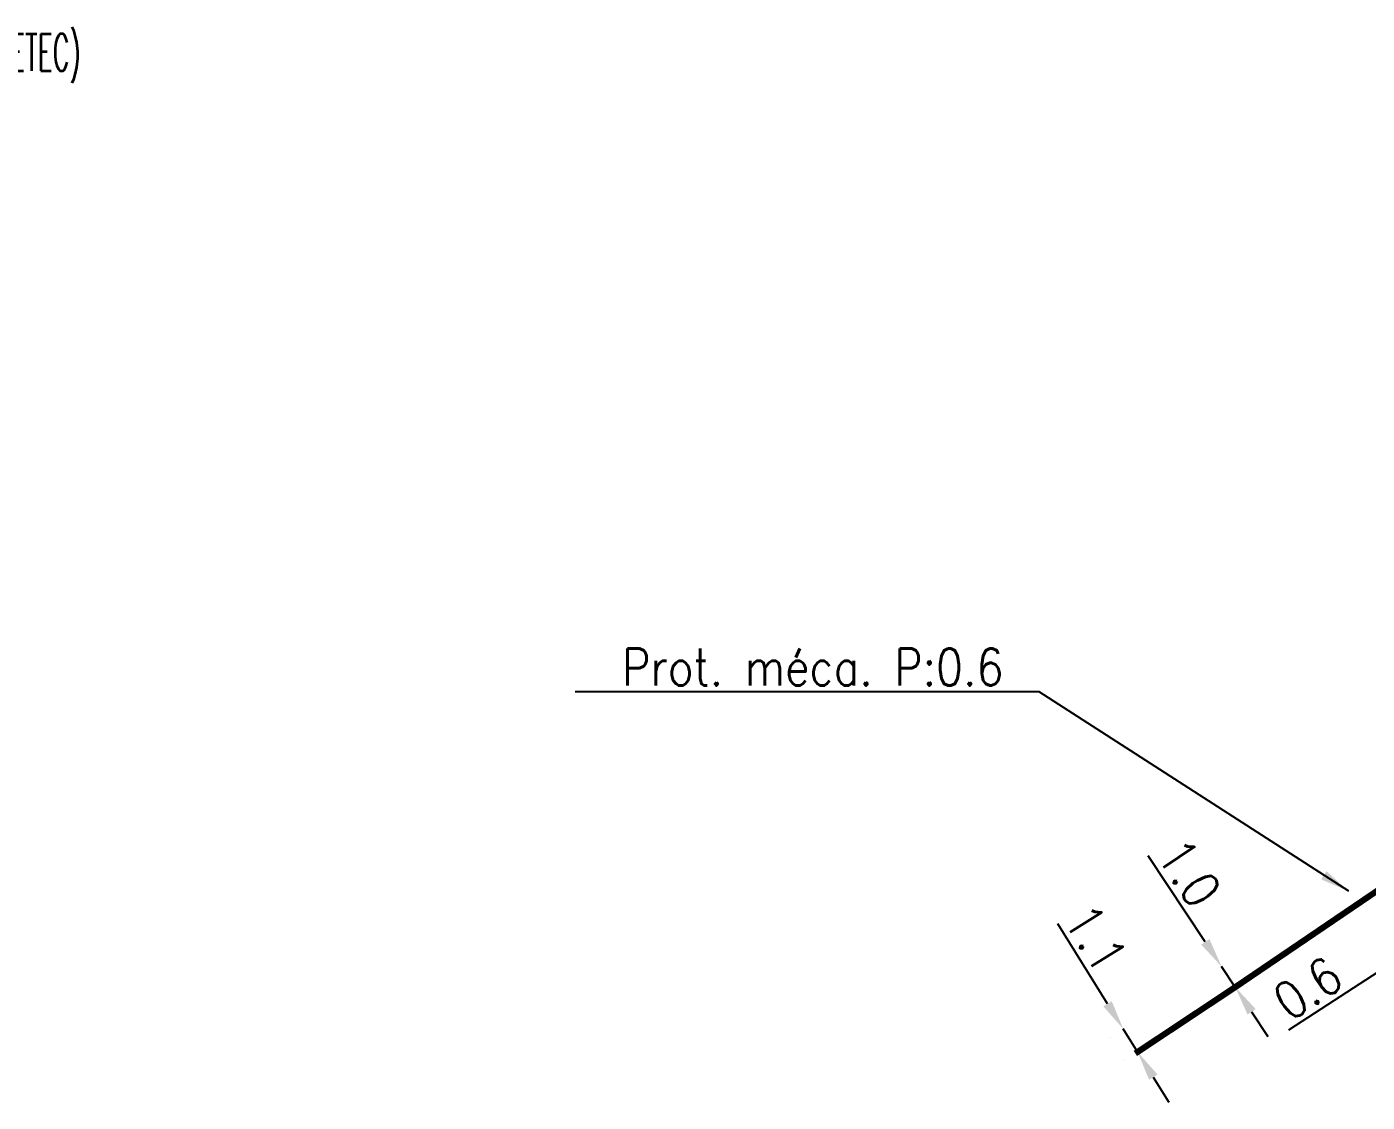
# Model space of a CAD drawing. Header units: millimetres. Extents: x 160996 to 162003, y 120996 to 122000.
# Drawn here: x 161365.6 to 161420, y 120998 to 121041.6 of the extents above; entities that cross this region are included whole.
import ezdxf
from ezdxf.enums import TextEntityAlignment as Align

# ---------------------------------------------------------------- set-up
doc = ezdxf.new("R2010")
doc.units = ezdxf.units.MM
doc.header["$PDMODE"] = 34
doc.linetypes.add('L_25_PE', pattern=[2000, 1000, 1000])
doc.layers.get('0').update_dxf_attribs({"linetype": 'CONTINUOUS'})
doc.layers.get('Defpoints').update_dxf_attribs({"linetype": 'CONTINUOUS'})
for name, color, linetype in [('L_150', 1, 'CONTINUOUS'), ('L_420', 7, 'CONTINUOUS'), ('L_910', 7, 'CONTINUOUS')]:
    doc.layers.add(name, color=color, linetype=linetype)
doc.styles.get("Standard").update_dxf_attribs({"font": 'romans.shx', "width": 0.85})
doc.dimstyles.get("Standard").update_dxf_attribs({"dimtxt": 1.5, "dimasz": 1.2, "dimexe": 0.625, "dimexo": 0.625, "dimgap": 0.25, "dimtad": 1, "dimdec": 1, "dimzin": 0, "dimdsep": 46, "dimtxsty": 'Standard', "dimcen": -0.5, "dimadec": 0, "dimazin": 0, "dimtfac": 1, "dimtdec": 1, "dimtmove": 0, "dimatfit": 3, "dimfxl": 0, "dimtolj": 1, "dimtzin": 0, "dimarcsym": 0})

# ---------------------------------------------------------------- blocks, each defined once
blk = doc.blocks.new('GIS_MODF')
at = {"color": 0, "linetype": 'Continuous', "flags": 128}
for points in [[(-2.176, -0.014), (-1.676, -0.014)], [(1.519, -0.014), (2.019, -0.014)]]:
    blk.add_lwpolyline(points, dxfattribs=at)
at = {"color": 0, "linetype": 'Continuous', "width": 0.5}
blk.add_attdef('DATE', text='', height=1.5, dxfattribs=at).set_placement((-2.502, -0.798), align=Align.RIGHT)
at = {"color": 0, "linetype": 'Continuous', "width": 1.771291}
blk.add_attdef('USER', text='', height=1.5, dxfattribs=at).set_placement((-1.507, -0.798), (1.276, -0.798), align=Align.FIT)
at = {"color": 0, "linetype": 'Continuous', "width": 0.5}
blk.add_attdef('DESC', (2.289, -0.798), '', height=1.5, dxfattribs=at)
blk = doc.blocks.new('*D471')
at = {"layer": 'Defpoints', "color": 0, "linetype": 'Continuous', "transparency": 16777216}
for p in [(161410.089, 121000.992), (161410.089, 121000.992), (161410.671, 121000.059)]:
    blk.add_point(p, dxfattribs=at)
at = {"layer": 'L_150', "color": 0, "linetype": 'Continuous', "lineweight": -2, "transparency": 16777216}
for p, q in [((161409.454, 121002.01), (161407.429, 121005.255)), ((161410.671, 121000.059), (161410.089, 121000.992)), ((161409.559, 121000.661), (161409.559, 121000.661)), ((161410.141, 120999.728), (161410.141, 120999.728)), ((161411.306, 120999.04), (161411.941, 120998.022))]:
    blk.add_line(p, q, dxfattribs=at)
at = {"layer": 'L_150', "color": 0, "linetype": 'Continuous', "transparency": 16777216}
for points in [[(161409.623, 121002.116), (161409.284, 121001.904), (161410.089, 121000.992)], [(161411.476, 120999.146), (161411.136, 120998.935), (161410.671, 121000.059)]]:
    blk.add_solid(points, dxfattribs=at)
at = {"layer": 'L_150', "color": 0, "linetype": 'Continuous', "transparency": 16777216, "insert": (161408.972, 121004.671), "char_height": 1.5, "attachment_point": 5, "rotation": 301.9562}
blk.add_mtext('\\A1;1.1', dxfattribs=at)
blk = doc.blocks.new('*D472')
at = {"layer": 'Defpoints', "color": 0, "linetype": 'Continuous', "transparency": 16777216}
for p in [(161414.079, 121003.521), (161414.079, 121003.521), (161414.632, 121002.688)]:
    blk.add_point(p, dxfattribs=at)
at = {"layer": 'L_150', "color": 0, "linetype": 'Continuous', "lineweight": -2, "transparency": 16777216}
for p, q in [((161413.417, 121004.522), (161411.105, 121008.015)), ((161414.632, 121002.688), (161414.079, 121003.521)), ((161415.294, 121001.687), (161415.956, 121000.686))]:
    blk.add_line(p, q, dxfattribs=at)
at = {"layer": 'L_150', "color": 0, "linetype": 'Continuous', "transparency": 16777216}
for points in [[(161413.584, 121004.632), (161413.25, 121004.412), (161414.079, 121003.521)], [(161415.461, 121001.797), (161415.127, 121001.577), (161414.632, 121002.688)]]:
    blk.add_solid(points, dxfattribs=at)
at = {"layer": 'L_150', "color": 0, "linetype": 'Continuous', "transparency": 16777216, "insert": (161412.763, 121007.321), "char_height": 1.5, "attachment_point": 5, "rotation": 303.5053}
blk.add_mtext('\\A1;1.0', dxfattribs=at)
blk = doc.blocks.new('*D551')
at = {"layer": 'Defpoints', "color": 0, "linetype": 'Continuous', "transparency": 16777216}
for p in [(161421.962, 121004.309), (161423.692, 121000.554), (161424.903, 120999.795)]:
    blk.add_point(p, dxfattribs=at)
at = {"layer": 'L_150', "color": 0, "linetype": 'Continuous', "lineweight": -2, "transparency": 16777216}
for p, q in [((161422.968, 121004.964), (161423.973, 121005.619)), ((161424.561, 121000.319), (161421.621, 121004.833)), ((161423.351, 121001.078), (161421.118, 121004.506)), ((161421.962, 121004.309), (161421.459, 121003.982)), ((161420.454, 121003.327), (161416.791, 121000.941))]:
    blk.add_line(p, q, dxfattribs=at)
at = {"layer": 'L_150', "color": 0, "linetype": 'Continuous', "transparency": 16777216}
for points in [[(161422.859, 121005.132), (161423.077, 121004.797), (161421.962, 121004.309)], [(161420.345, 121003.494), (161420.563, 121003.159), (161421.459, 121003.982)]]:
    blk.add_solid(points, dxfattribs=at)
at = {"layer": 'L_150', "color": 0, "linetype": 'Continuous', "transparency": 16777216, "insert": (161417.574, 121002.644), "char_height": 1.5, "attachment_point": 5, "rotation": 33.0771}
blk.add_mtext('\\A1;0.6', dxfattribs=at)

msp = doc.modelspace()

# ---------------------------------------------------------------- linework, layer by layer
at = {"layer": 'L_150', "linetype": 'L_25_PE', "const_width": 0.25, "flags": 128}
msp.add_lwpolyline([(161410.579, 121000, 0.000059), (161410.671, 121000.059), (161414.632, 121002.688), (161424.572, 121009.434), (161442.946, 121022.362), (161448.926, 121026.521, 0.207654), (161449.135, 121026.859, -0.431588), (161450.566, 121027.864, 0.207654), (161450.956, 121027.945), (161451.51, 121028.338), (161452.164, 121028.794), (161463.238, 121036.464), (161463.805, 121037.341), (161465.337, 121038.109), (161465.797, 121038.34)], format="xyb", dxfattribs=at)

# ---------------------------------------------------------------- block references
at = {"layer": 'L_910'}
ref = msp.add_blockref('GIS_MODF', (161347.479, 121040.642), dxfattribs=at)
ref.add_attrib('DATE', '23/03/2005', dxfattribs={"layer": '0', "color": 0, "linetype": 'Continuous', "height": 1.5, "width": 0.5}).set_placement((161344.977, 121039.844), align=Align.RIGHT)
ref.add_attrib('USER', 'PG', dxfattribs={"layer": '0', "color": 0, "linetype": 'Continuous', "height": 1.5, "width": 0.99919}).set_placement((161345.972, 121039.844), (161348.756, 121039.844), align=Align.FIT)
ref.add_attrib('DESC', 'Extension réseau BP PE110 (ETEC)', (161349.768, 121039.844), dxfattribs={"layer": '0', "color": 0, "linetype": 'Continuous', "height": 1.5, "width": 0.5})

# ---------------------------------------------------------------- texts
at = {"layer": 'L_420', "linetype": 'Continuous', "insert": (161405.229, 121014.913), "char_height": 1.5, "attachment_point": 9}
msp.add_mtext('\\A1;Prot. méca. P:0.6', dxfattribs=at)

# ---------------------------------------------------------------- dimensions: what is measured, and where the dimension line sits
at = {"layer": 'L_150', "linetype": 'Continuous'}
for base, p1, p2, angle, picture, middle in [((161414.079, 121003.521), (161414.632, 121002.688), (161414.079, 121003.521), 303.5053, '*D472', (161411.93, 121006.769)), ((161410.089, 121000.992), (161410.671, 121000.059), (161410.089, 121000.992), 301.9562, '*D471', (161408.124, 121004.142)), ((161421.962, 121004.309), (161423.692, 121000.554), (161424.903, 120999.795), 213.0771, '*D551', (161418.12, 121001.807))]:
    dim = msp.add_linear_dim(base=base, p1=p1, p2=p2, angle=angle, dimstyle='Standard', dxfattribs=at)
    dim.commit()
    dim.dimension.update_dxf_attribs({"geometry": picture, "text_midpoint": middle, "dimtype": 160})

# ---------------------------------------------------------------- leaders
at = {"layer": 'L_420', "linetype": 'Continuous', "annotation_type": 0, "has_hookline": 1, "hookline_direction": 1, "text_width": 17.364}
msp.add_leader([(161419.231, 121006.574), (161406.679, 121014.663), (161405.479, 121014.663)], dimstyle='Standard', override={"dimgap": 0.25, "dimtad": 1}, dxfattribs=at)

doc.saveas('drawing.dxf')
